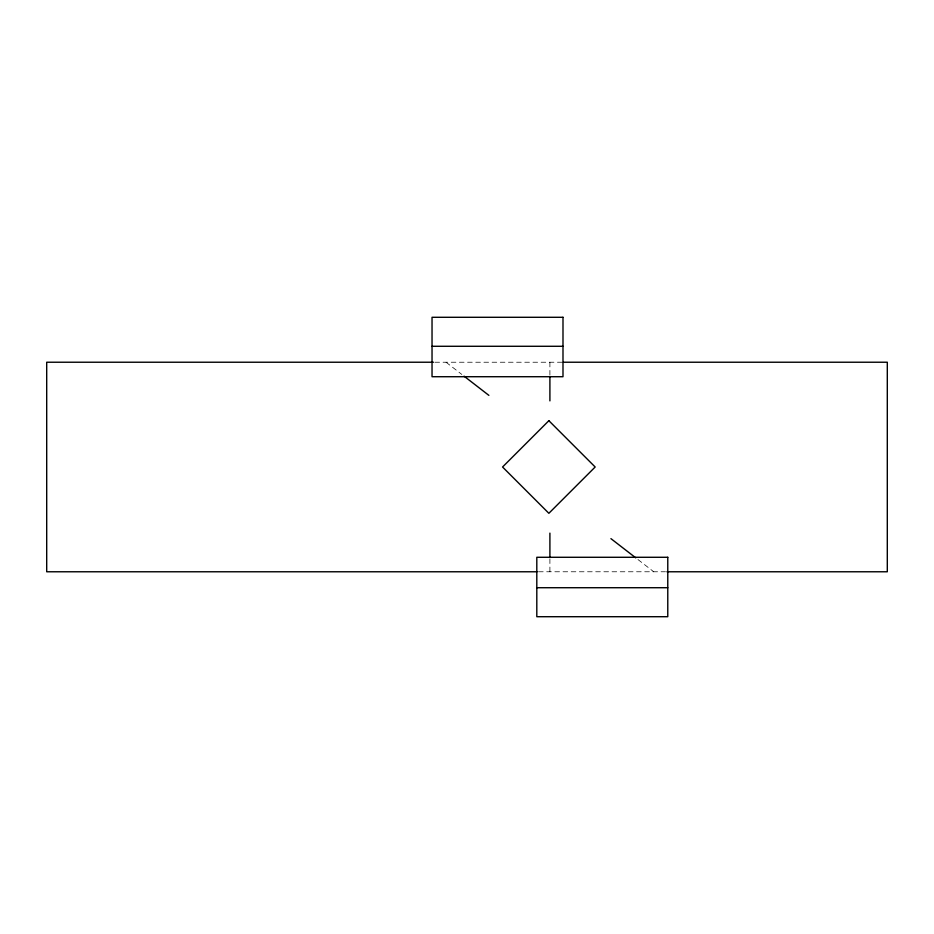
<?xml version="1.0" encoding="UTF-8"?>
<svg xmlns="http://www.w3.org/2000/svg" width="934" height="934" viewBox="0 0 934 934"><rect width="100%" height="100%" fill="white"/><g stroke="black" fill="none" stroke-linecap="round" stroke-linejoin="round"><path stroke-width="0.7" stroke-dasharray="4.67 3.5" d="M434.894 362.229L561.859 362.229M538.509 571.771L665.475 571.771M446.043 362.229L461.828 374.441M637.98 559.559L653.753 571.771M549.904 362.229L549.904 375.118M549.904 558.882L549.904 571.771"/><path stroke-width="1.4" d="M432.033 346.281L562.992 346.281M433.434 362.229L46.7 362.229L46.7 571.771L537.05 571.771M563.319 362.229L887.3 362.229L887.3 571.771L666.934 571.771M536.805 587.719L667.775 587.719M464.081 376.18L488.879 395.362M610.929 538.638L635.727 557.82M549.904 376.542L549.904 400.884M549.904 533.116L549.904 557.458M548.865 420.697L502.562 467L548.865 513.303L595.168 467L548.865 420.697M562.992 317.291L432.033 317.291L432.033 376.717L562.992 376.717L562.992 317.291M667.775 557.283L536.805 557.283L536.805 616.709L667.775 616.709L667.775 557.283"/></g></svg>
